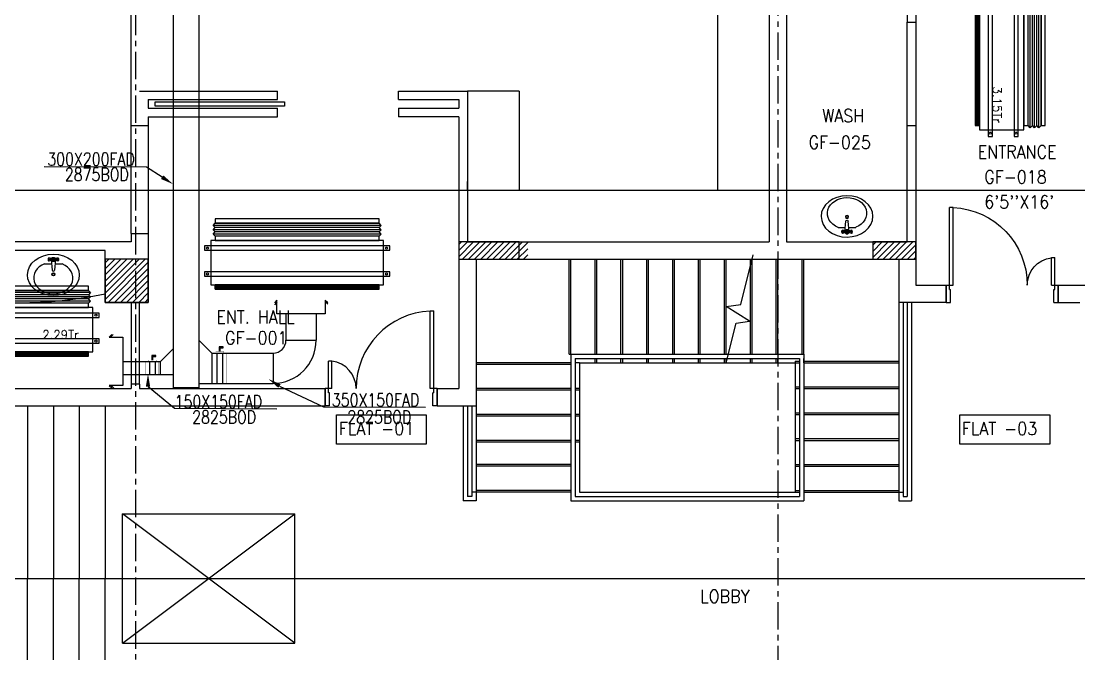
# Model space of a CAD drawing. Header units: millimetres. Extents: x -1288794 to 2153086, y -2701644 to -1428868.
# Drawn here: x 1385082 to 1397344, y -1492444 to -1485109 of the extents above; entities that cross this region are included whole.
import ezdxf

# ---------------------------------------------------------------- set-up
doc = ezdxf.new("R2010")
doc.units = ezdxf.units.MM
doc.header["$LTSCALE"] = 100
doc.linetypes.add('CENTER', pattern=[50.8, 31.75, -6.35, 6.35, -6.35])
doc.linetypes.add('DASHED2', pattern=[9.525, 6.35, -3.175])
for name, color, linetype in [('A-ANNO-TEXT', 8, 'Continuous'), ('A-DOOR', 4, 'Continuous'), ('A-FLOR-OVHD', 4, 'DASHED2'), ('A-FLOR-PFIX', 8, 'Continuous'), ('A-FLOR-SPCL', 8, 'Continuous'), ('A-FLOR-STRS', 8, 'Continuous'), ('A-GRID', 253, 'CENTER'), ('A-WALL-FULL', 8, 'Continuous'), ('AC- VD', 5, 'Continuous'), ('AC-FAD', 6, 'Continuous'), ('AC-FAD TEXT', 6, 'Continuous'), ('AC-HLTEXT', 100, 'Continuous'), ('AC-SAD TEXT', 3, 'Continuous'), ('FCU-AC', 160, 'Continuous'), ('L1-E014-C22-VAC (08-08-2010)$0$ETA-AC-DAMPER', 4, 'Continuous'), ('LINE', 1, 'Continuous'), ('S-COL- HACT.', 9, 'Continuous'), ('S-COL.', 8, 'Continuous')]:
    doc.layers.add(name, color=color, linetype=linetype)
doc.styles.add('ROMAND', font='romand')
doc.styles.add('ROMANS', font='romans.shx', dxfattribs={"width": 0.8})
doc.styles.add('SIMPLEX', font='simplex.shx', dxfattribs={"width": 0.8})
pattern_1 = [(45, (2502910.96, -1109556.65), (-35.355339, 35.355339), [])]

# ---------------------------------------------------------------- blocks, each defined once
blk = doc.blocks.new('D-130-R')
for p, q in [((1220, 200), (1220, 1100)), ((1220, 1100), (1260, 1100)), ((1260, 200), (1260, 1100)), ((80, 520), (40, 520)), ((40, 200), (40, 520)), ((80, 200), (80, 520)), ((0, 0), (0, 200)), ((80, 200), (0, 200)), ((40, 150), (40, 200)), ((50, 150), (40, 150)), ((50, 0), (50, 150)), ((1300, 200), (1220, 200)), ((1260, 150), (1250, 150)), ((1250, 0), (1250, 150)), ((1260, 150), (1260, 200)), ((1300, 0), (1300, 200)), ((50, 0), (0, 0)), ((1300, 0), (1250, 0))]:
    blk.add_line(p, q)
for centre, radius, start, end in [((1260, 200), 900, 92.5473, 180), ((40, 200), 320, 0, 82.8192)]:
    blk.add_arc(centre, radius, start, end)
blk = doc.blocks.new('LAV-2')
for p, q in [((-21, 393), (-55, 399)), ((-21, 369), (-55, 363)), ((-24, 385), (-49, 381)), ((-24, 377), (-49, 381)), ((-25, 381), (-13, 258)), ((-19, 381), (17, 381)), ((-1, 363), (-1, 399)), ((23, 381), (11, 257)), ((53, 399), (20, 393)), ((53, 363), (20, 369)), ((47, 381), (23, 385)), ((47, 381), (23, 376)), ((-102, 330), (-23, 330)), ((21, 329), (101, 329))]:
    blk.add_line(p, q)
for centre, radius in [((-1, 381), 24), ((-1, 381), 18), ((-1, 209), 18), ((-1, 209), 13.2)]:
    blk.add_circle(centre, radius)
blk.add_arc((-1, 257), 12, 179.8053, 359.8053)
for centre, major_axis, ratio in [((-1, 202), (-300, 1), 0.8), ((53, 381), (0.1, 18), 0.333333)]:
    blk.add_ellipse(centre, major_axis=major_axis, ratio=ratio)
at = {"extrusion": (0, 0, -1)}
blk.add_ellipse((-55, 381), major_axis=(0.1, 18), ratio=0.333333, dxfattribs=at)
blk.add_ellipse((-1, 166), major_axis=(-228, 1), ratio=0.8, start_param=5.174, end_param=10.533963)
for points, knots in [([(-55, 365), (-55, 366), (-55, 366), (-55, 366), (-55, 366), (-56, 367), (-56, 368), (-57, 370), (-57, 371), (-58, 374), (-58, 375), (-58, 379), (-58, 381), (-58, 386), (-58, 388), (-57, 392), (-57, 393), (-56, 394), (-56, 395), (-55, 396), (-55, 396), (-55, 396), (-55, 397), (-55, 397)], [3.378318, 3.378318, 3.378318, 3.378318, 3.519844, 3.519844, 3.66137, 3.66137, 3.925951, 3.925951, 4.190531, 4.190531, 4.455112, 4.455112, 4.86737, 4.86737, 5.279628, 5.279628, 5.565785, 5.565785, 5.785568, 5.785568, 5.957, 5.957, 6.04646, 6.04646, 6.04646, 6.04646]), ([(-55, 397), (-55, 397), (-54, 396), (-54, 396), (-54, 396), (-53, 395), (-53, 394), (-52, 392), (-52, 391), (-52, 388), (-51, 387), (-51, 383), (-51, 381), (-51, 376), (-52, 374), (-52, 370), (-53, 369), (-53, 368), (-54, 367), (-54, 366), (-54, 366), (-55, 366), (-55, 365), (-55, 365)], [0.236726, 0.236726, 0.236726, 0.236726, 0.378252, 0.378252, 0.519778, 0.519778, 0.784358, 0.784358, 1.048939, 1.048939, 1.313519, 1.313519, 1.725777, 1.725777, 2.138035, 2.138035, 2.424192, 2.424192, 2.643976, 2.643976, 2.815407, 2.815407, 2.904867, 2.904867, 2.904867, 2.904867]), ([(53, 396), (53, 396), (53, 396), (53, 396), (53, 395), (52, 394), (52, 394), (51, 392), (51, 390), (50, 388), (50, 386), (50, 383), (50, 380), (50, 376), (50, 373), (51, 370), (51, 369), (52, 367), (52, 367), (53, 366), (53, 365), (53, 365), (53, 365), (53, 365)], [0.236726, 0.236726, 0.236726, 0.236726, 0.378252, 0.378252, 0.519778, 0.519778, 0.784358, 0.784358, 1.048939, 1.048939, 1.313519, 1.313519, 1.725777, 1.725777, 2.138035, 2.138035, 2.424192, 2.424192, 2.643976, 2.643976, 2.815407, 2.815407, 2.904867, 2.904867, 2.904867, 2.904867]), ([(53, 365), (53, 365), (53, 365), (54, 366), (54, 366), (55, 367), (55, 368), (56, 370), (56, 371), (56, 373), (57, 375), (57, 379), (57, 381), (57, 386), (56, 388), (56, 391), (55, 392), (55, 394), (54, 395), (54, 396), (54, 396), (54, 396), (53, 396), (53, 396)], [3.378318, 3.378318, 3.378318, 3.378318, 3.519844, 3.519844, 3.66137, 3.66137, 3.925951, 3.925951, 4.190531, 4.190531, 4.455112, 4.455112, 4.86737, 4.86737, 5.279628, 5.279628, 5.565785, 5.565785, 5.785568, 5.785568, 5.957, 5.957, 6.04646, 6.04646, 6.04646, 6.04646])]:
    blk.add_open_spline(points, degree=3, knots=knots)
blk = doc.blocks.new('fcu 3.5 tr')
at = {"layer": 'FCU-AC'}
h = blk.add_hatch(dxfattribs=at)
h.set_pattern_fill('NET', color=3)
h.paths.add_polyline_path([(100970, -1580238), (99070, -1580238), (99070, -1580288), (100970, -1580288)])
at = {"layer": 'FCU-AC', "color": 1}
for p, q in [((100970, -1579475), (99070, -1579475)), ((99070, -1579475), (99070, -1579525)), ((100970, -1579525), (100970, -1579475)), ((99070, -1579525), (100970, -1579525)), ((100970, -1579675), (99070, -1579675)), ((99070, -1579675), (99070, -1579725)), ((99070, -1579725), (100970, -1579725)), ((100970, -1579725), (100970, -1579675))]:
    blk.add_line(p, q, dxfattribs=at)
at = {"layer": 'FCU-AC'}
for p, q in [((99045, -1579550), (99070, -1579525)), ((100995, -1579550), (99045, -1579550)), ((99045, -1579550), (99070, -1579575)), ((99045, -1579600), (99070, -1579575)), ((100995, -1579600), (99045, -1579600)), ((99045, -1579600), (99070, -1579625)), ((99045, -1579650), (99070, -1579625)), ((100970, -1579525), (99070, -1579525)), ((100970, -1579575), (99070, -1579575)), ((100970, -1579575), (99070, -1579575)), ((100970, -1579625), (99070, -1579625)), ((100970, -1579625), (99070, -1579625)), ((100995, -1579550), (100970, -1579525)), ((100995, -1579550), (100970, -1579575)), ((100995, -1579600), (100970, -1579575)), ((100995, -1579600), (100970, -1579625)), ((100995, -1579650), (100970, -1579625)), ((100995, -1579650), (99045, -1579650)), ((99045, -1579650), (99070, -1579675)), ((100995, -1579650), (100970, -1579675))]:
    blk.add_line(p, q, dxfattribs=at)
blk.add_lwpolyline([(99020, -1580238), (101020, -1580238), (101020, -1579725), (99020, -1579725)], close=True, dxfattribs=at)
at = {"layer": 'FCU-AC', "color": 6}
for points in [[(98945, -1579838), (101095, -1579838), (101095, -1579788), (98945, -1579788)], [(98945, -1580138), (101095, -1580138), (101095, -1580088), (98945, -1580088)]]:
    blk.add_lwpolyline(points, close=True, dxfattribs=at)
at = {"layer": 'FCU-AC', "color": 3}
blk.add_lwpolyline([(99070, -1580288), (100970, -1580288), (100970, -1580238), (99070, -1580238)], close=True, dxfattribs=at)
at = {"layer": 'FCU-AC', "color": 6}
for centre in [(98982, -1579813), (101057, -1579813), (98982, -1580113), (101057, -1580113)]:
    blk.add_circle(centre, 12.5, dxfattribs=at)
blk = doc.blocks.new('*U563')
at = {"layer": 'L1-E014-C22-VAC (08-08-2010)$0$ETA-AC-DAMPER', "color": 5}
for p, q in [((-33, 0), (-33, 150)), ((33, 0), (33, 150))]:
    blk.add_line(p, q, dxfattribs=at)
for points, const_width in [([(-91, 150), (91, 150)], 1.82), ([(0, 0), (0, 164)], 1.5), ([(-91, 0), (91, 0)], 1.82), ([(-48, 0), (-48, -20), (48, -20), (48, 0)], 1.5)]:
    blk.add_lwpolyline(points, dxfattribs=dict(at, const_width=const_width))
at = {"layer": 'L1-E014-C22-VAC (08-08-2010)$0$ETA-AC-DAMPER', "color": 5, "const_width": 1.82}
blk.add_lwpolyline([(75, 150), (75, 0), (-75, 0), (-75, 150)], close=True, dxfattribs=at)
at = {"layer": 'L1-E014-C22-VAC (08-08-2010)$0$ETA-AC-DAMPER', "color": 5}
blk.add_lwpolyline([(6, -20), (6, -62), (40, -62), (40, -72), (-6, -72), (-6, -20)], dxfattribs=at)
blk = doc.blocks.new('*U566')
at = {"layer": 'L1-E014-C22-VAC (08-08-2010)$0$ETA-AC-DAMPER', "color": 5}
for p, q in [((-33, 0), (-33, 350)), ((33, 0), (33, 350))]:
    blk.add_line(p, q, dxfattribs=at)
for points, const_width in [([(-91, 350), (91, 350)], 1.82), ([(0, 0), (0, 364)], 1.5), ([(-91, 0), (91, 0)], 1.82), ([(-48, 0), (-48, -20), (48, -20), (48, 0)], 1.5)]:
    blk.add_lwpolyline(points, dxfattribs=dict(at, const_width=const_width))
at = {"layer": 'L1-E014-C22-VAC (08-08-2010)$0$ETA-AC-DAMPER', "color": 5, "const_width": 1.82}
blk.add_lwpolyline([(75, 350), (75, 0), (-75, 0), (-75, 350)], close=True, dxfattribs=at)
at = {"layer": 'L1-E014-C22-VAC (08-08-2010)$0$ETA-AC-DAMPER', "color": 5}
blk.add_lwpolyline([(6, -20), (6, -62), (40, -62), (40, -72), (-6, -72), (-6, -20)], dxfattribs=at)
blk = doc.blocks.new('A$C14952670')
at = {"layer": 'AC-FAD', "linetype": 'ByBlock'}
for p, q in [((29, 136), (0, 105)), ((30, 159), (1, 128)), ((30, 0), (30, 159)), ((589, 159), (589, 0)), ((589, 159), (619, 129)), ((589, 144), (619, 114)), ((589, 0), (30, 0))]:
    blk.add_line(p, q, dxfattribs=at)
blk = doc.blocks.new('fcu 2.5 tr')
h = blk.add_hatch()
h.set_pattern_fill('NET', color=3)
h.paths.add_polyline_path([(83172, -1587743), (81672, -1587743), (81672, -1587793), (83172, -1587793)])
at = {"layer": 'FCU-AC', "color": 1}
for p, q in [((83172, -1586980), (81672, -1586980)), ((81672, -1586980), (81672, -1587030)), ((83172, -1587030), (83172, -1586980)), ((81672, -1587030), (83172, -1587030)), ((83172, -1587180), (81672, -1587180)), ((81672, -1587180), (81672, -1587230)), ((81672, -1587230), (83172, -1587230)), ((83172, -1587230), (83172, -1587180))]:
    blk.add_line(p, q, dxfattribs=at)
at = {"layer": 'FCU-AC'}
for p, q in [((81672, -1587030), (81647, -1587055)), ((83197, -1587055), (81647, -1587055)), ((81672, -1587080), (81647, -1587055)), ((81672, -1587080), (81647, -1587105)), ((83197, -1587105), (81647, -1587105)), ((81672, -1587130), (81647, -1587105)), ((83172, -1587030), (81672, -1587030)), ((83172, -1587080), (81672, -1587080)), ((83172, -1587080), (81672, -1587080)), ((83197, -1587055), (83172, -1587030)), ((83197, -1587055), (83172, -1587080)), ((83197, -1587105), (83172, -1587080)), ((83197, -1587105), (83172, -1587130)), ((81672, -1587130), (81647, -1587155)), ((83197, -1587155), (81647, -1587155)), ((81672, -1587180), (81647, -1587155)), ((83172, -1587130), (81672, -1587130)), ((83172, -1587130), (81672, -1587130)), ((83197, -1587155), (83172, -1587130)), ((83197, -1587155), (83172, -1587180))]:
    blk.add_line(p, q, dxfattribs=at)
blk.add_lwpolyline([(81622, -1587743), (83222, -1587743), (83222, -1587230), (81622, -1587230)], close=True, dxfattribs=at)
at = {"layer": 'FCU-AC', "color": 6}
for points in [[(81547, -1587343), (83297, -1587343), (83297, -1587293), (81547, -1587293)], [(81547, -1587643), (83297, -1587643), (83297, -1587593), (81547, -1587593)]]:
    blk.add_lwpolyline(points, close=True, dxfattribs=at)
at = {"layer": 'FCU-AC', "color": 3}
blk.add_lwpolyline([(81672, -1587793), (83172, -1587793), (83172, -1587743), (81672, -1587743)], close=True, dxfattribs=at)
at = {"layer": 'FCU-AC', "color": 6}
for centre in [(81584, -1587318), (83259, -1587318), (81584, -1587618), (83259, -1587618)]:
    blk.add_circle(centre, 12.5, dxfattribs=at)

msp = doc.modelspace()

# ---------------------------------------------------------------- hatches: boundary and pattern name
at = {"layer": 'S-COL- HACT.', "linetype": 'Continuous', "ltscale": 3}
h = msp.add_hatch(dxfattribs=at)
h.set_pattern_fill('ANSI31', color=256, scale=400, style=0)
h.set_pattern_definition(pattern_1)
h.paths.add_polyline_path([(1390155.8, -1487868.6), (1390955.8, -1487868.6), (1390955.8, -1487668.6), (1390155.8, -1487668.6)])
h = msp.add_hatch(dxfattribs=at)
h.set_pattern_fill('ANSI31', color=256, scale=400, style=0)
h.set_pattern_definition(pattern_1)
h.paths.add_polyline_path([(1394955.8, -1487868.6), (1395455.8, -1487868.6), (1395455.8, -1487668.6), (1394955.8, -1487668.6)])
h = msp.add_hatch(dxfattribs=at)
h.set_pattern_fill('ANSI31', color=256, scale=400, style=0)
h.set_pattern_definition(pattern_1)
h.paths.add_polyline_path([(1386055.8, -1488368.6), (1386555.8, -1488368.6), (1386555.8, -1487868.6), (1386055.8, -1487868.6)])
h = msp.add_hatch(dxfattribs=at)
h.set_pattern_fill('ANSI31', color=256, scale=400, style=0)
h.set_pattern_definition(pattern_1)
h.paths.add_polyline_path([(1386055.8, -1488368.6), (1386555.8, -1488368.6), (1386555.8, -1487868.6), (1386055.8, -1487868.6)])

# ---------------------------------------------------------------- linework, layer by layer
msp.add_line((1386355.8, -1486318.6), (1386355.8, -1480850))
at = {"layer": 'A-ANNO-TEXT', "color": 5}
for points in [[(1388736.8, -1489671.5), (1389779.1, -1489671.5), (1389779.1, -1490013.9), (1388736.8, -1490013.9)], [(1395964.9, -1489671.5), (1397007.2, -1489671.5), (1397007.2, -1490013.9), (1395964.9, -1490013.9)]]:
    msp.add_lwpolyline(points, close=True, dxfattribs=at)
at = {"layer": 'A-DOOR', "ltscale": 3}
msp.add_lwpolyline([(1386635.7, -1486093.6), (1386635.7, -1486043.6), (1388135.7, -1486043.6), (1388135.7, -1486093.6), (1386635.7, -1486093.6)], dxfattribs=at)
at = {"layer": 'A-FLOR-OVHD', "linetype": 'Continuous', "ltscale": 3}
for p, q in [((1395355.8, -1486318.6), (1395355.8, -1485118.6)), ((1395355.8, -1486318.6), (1395355.8, -1485118.6)), ((1395455.8, -1485118.6), (1395455.8, -1486318.6)), ((1395455.8, -1485118.6), (1395455.8, -1486318.6)), ((1386355.8, -1487568.6), (1386355.8, -1486318.6)), ((1386555.8, -1486318.6), (1386555.8, -1487568.6)), ((1386355.8, -1488368.6), (1386355.8, -1489318.6)), ((1386455.8, -1489318.6), (1386455.8, -1488368.6))]:
    msp.add_line(p, q, dxfattribs=at)
at = {"layer": 'A-FLOR-OVHD', "linetype": 'Continuous'}
for p, q in [((1391455.8, -1488968.6), (1391455.8, -1487868.6)), ((1391755.8, -1488968.6), (1391755.8, -1487868.6)), ((1392055.8, -1488968.6), (1392055.8, -1487868.6)), ((1392355.8, -1488968.6), (1392355.8, -1487868.6)), ((1392655.8, -1488968.6), (1392655.8, -1487868.6)), ((1392955.8, -1488968.6), (1392955.8, -1487868.6)), ((1393255.8, -1488968.6), (1393255.8, -1487868.6)), ((1393555.8, -1488968.6), (1393555.8, -1487868.6)), ((1394155.8, -1488968.6), (1394155.8, -1487868.6)), ((1391455.8, -1489068.6), (1390355.8, -1489068.6)), ((1394155.8, -1489068.6), (1395255.8, -1489068.6)), ((1391455.8, -1489368.6), (1390355.8, -1489368.6)), ((1394155.8, -1489368.6), (1395255.8, -1489368.6)), ((1391455.8, -1489668.6), (1390355.8, -1489668.6)), ((1394155.8, -1489668.6), (1395255.8, -1489668.6)), ((1391455.8, -1489968.6), (1390355.8, -1489968.6)), ((1394155.8, -1489968.6), (1395255.8, -1489968.6)), ((1391455.8, -1490268.6), (1390355.8, -1490268.6)), ((1394155.8, -1490268.6), (1395255.8, -1490268.6)), ((1390355.8, -1490568.6), (1390305.8, -1490568.6)), ((1391455.8, -1490568.6), (1390355.8, -1490568.6)), ((1394155.8, -1490568.6), (1395255.8, -1490568.6)), ((1395255.8, -1490568.6), (1395305.8, -1490568.6))]:
    msp.add_line(p, q, dxfattribs=at)
at = {"layer": 'A-FLOR-SPCL', "ltscale": 3}
for p, q in [((1393155.8, -1483918.6), (1393155.8, -1487068.6)), ((1390855.8, -1485918.6), (1390255.8, -1485918.6)), ((1390855.8, -1485918.6), (1390855.8, -1487068.6)), ((1390855.8, -1487068.6), (1393155.8, -1487068.6)), ((1393955.8, -1487068.6), (1395355.8, -1487068.6)), ((1385155.8, -1489568.6), (1385155.8, -1491568.6)), ((1385455.8, -1489568.6), (1385455.8, -1491568.6)), ((1385755.8, -1489568.6), (1385755.8, -1491568.6)), ((1386055.8, -1489568.6), (1386055.8, -1491568.6)), ((1385155.8, -1493568.6), (1385155.8, -1491568.6)), ((1385455.8, -1493568.6), (1385455.8, -1491568.6)), ((1385755.8, -1493568.6), (1385755.8, -1491568.6)), ((1386055.8, -1493568.6), (1386055.8, -1491568.6))]:
    msp.add_line(p, q, dxfattribs=at)
msp.add_arc((1385055.8, -1483551.9), 4821.5, 258.02979, 281.97021, dxfattribs=at)
at = {"layer": 'A-FLOR-STRS', "ltscale": 3}
for p, q in [((1391435.8, -1488968.6), (1391435.8, -1487868.6)), ((1391735.8, -1488968.6), (1391735.8, -1487868.6)), ((1392035.8, -1488968.6), (1392035.8, -1487868.6)), ((1392335.8, -1488968.6), (1392335.8, -1487868.6)), ((1392635.8, -1488968.6), (1392635.8, -1487868.6)), ((1392935.8, -1488968.6), (1392935.8, -1487868.6)), ((1393235.8, -1488968.6), (1393235.8, -1487868.6)), ((1393424.3, -1488394.4), (1393568.3, -1487818.6)), ((1393535.8, -1488968.6), (1393535.8, -1487868.6)), ((1393835.8, -1488968.6), (1393835.8, -1487868.6)), ((1393855.8, -1488968.6), (1393855.8, -1487868.6)), ((1394135.8, -1488968.6), (1394135.8, -1487868.6)), ((1393255.8, -1488418.6), (1393424.3, -1488394.4)), ((1395255.8, -1488368.6), (1395255.8, -1489368.6)), ((1395305.8, -1488368.6), (1395305.8, -1489356.1)), ((1395355.8, -1488368.6), (1395355.8, -1490618.6)), ((1395405.8, -1488368.6), (1395405.8, -1490668.6)), ((1393527, -1488588.1), (1393255.8, -1488418.6)), ((1393255.8, -1489068.6), (1393370.9, -1488608.3)), ((1393370.9, -1488608.3), (1393527, -1488588.1)), ((1391435.8, -1488968.6), (1394155.8, -1488968.6)), ((1391455.8, -1488968.6), (1391455.8, -1490668.6)), ((1391505.8, -1489018.6), (1391505.8, -1490618.6)), ((1391505.8, -1489018.6), (1394105.8, -1489018.6)), ((1391735.8, -1489068.6), (1391735.8, -1489018.6)), ((1391755.8, -1489068.6), (1391755.8, -1489018.6)), ((1392035.8, -1489068.6), (1392035.8, -1489018.6)), ((1392055.8, -1489068.6), (1392055.8, -1489018.6)), ((1392335.8, -1489068.6), (1392335.8, -1489018.6)), ((1392355.8, -1489068.6), (1392355.8, -1489018.6)), ((1392635.8, -1489068.6), (1392635.8, -1489018.6)), ((1392655.8, -1489068.6), (1392655.8, -1489018.6)), ((1392935.8, -1489068.6), (1392935.8, -1489018.6)), ((1392955.8, -1489068.6), (1392955.8, -1489018.6)), ((1393235.8, -1489068.6), (1393235.8, -1489018.6)), ((1393255.8, -1489068.6), (1393255.8, -1489018.6)), ((1393535.8, -1489068.6), (1393535.8, -1489018.6)), ((1393555.8, -1489068.6), (1393555.8, -1489018.6)), ((1393835.8, -1489068.6), (1393835.8, -1489018.6)), ((1393855.8, -1489068.6), (1393855.8, -1489018.6)), ((1394105.8, -1489018.6), (1394105.8, -1490618.6)), ((1394155.8, -1488968.6), (1394155.8, -1490668.6)), ((1394155.8, -1489068.6), (1394155.8, -1489018.6)), ((1391455.8, -1489088.6), (1390355.8, -1489088.6)), ((1391555.8, -1489068.6), (1391505.8, -1489068.6)), ((1391555.8, -1489068.6), (1394055.8, -1489068.6)), ((1391555.8, -1489068.6), (1391555.8, -1490268.6)), ((1394055.8, -1489048.6), (1394055.8, -1489668.6)), ((1394055.8, -1489048.6), (1394105.8, -1489048.6)), ((1394055.8, -1489048.6), (1394105.8, -1489048.6)), ((1394055.8, -1489068.6), (1394105.8, -1489068.6)), ((1394055.8, -1489068.6), (1394105.8, -1489068.6)), ((1394155.8, -1489048.6), (1395255.8, -1489048.6)), ((1391455.8, -1489388.6), (1390355.8, -1489388.6)), ((1391555.8, -1489368.6), (1391505.8, -1489368.6)), ((1391555.8, -1489388.6), (1391505.8, -1489388.6)), ((1394055.8, -1489348.6), (1394105.8, -1489348.6)), ((1394055.8, -1489368.6), (1394105.8, -1489368.6)), ((1394155.8, -1489348.6), (1395255.8, -1489348.6)), ((1395255.8, -1489368.6), (1395255.8, -1490668.6)), ((1395305.8, -1489356.1), (1395305.8, -1490618.6)), ((1390205.8, -1489568.6), (1390205.8, -1490668.6)), ((1390255.8, -1489568.6), (1390255.8, -1490618.6)), ((1390305.8, -1489568.6), (1390305.8, -1490618.6)), ((1390355.8, -1489568.6), (1390355.8, -1490668.6)), ((1391455.8, -1489688.6), (1390355.8, -1489688.6)), ((1391555.8, -1489668.6), (1391505.8, -1489668.6)), ((1391555.8, -1489688.6), (1391505.8, -1489688.6)), ((1394055.8, -1489648.6), (1394105.8, -1489648.6)), ((1394055.8, -1489668.6), (1394055.8, -1490568.6)), ((1394055.8, -1489668.6), (1394105.8, -1489668.6)), ((1394155.8, -1489648.6), (1395255.8, -1489648.6)), ((1391455.8, -1489988.6), (1390355.8, -1489988.6)), ((1391555.8, -1489968.6), (1391505.8, -1489968.6)), ((1391555.8, -1489988.6), (1391505.8, -1489988.6)), ((1394055.8, -1489948.6), (1394105.8, -1489948.6)), ((1394055.8, -1489968.6), (1394105.8, -1489968.6)), ((1394155.8, -1489948.6), (1395255.8, -1489948.6)), ((1391455.8, -1490248.6), (1390355.8, -1490248.6)), ((1394055.8, -1490248.6), (1394105.8, -1490248.6)), ((1394155.8, -1490248.6), (1395255.8, -1490248.6)), ((1391555.8, -1490268.6), (1391555.8, -1490568.6)), ((1394055.8, -1490268.6), (1394105.8, -1490268.6)), ((1390305.8, -1490618.6), (1390255.8, -1490618.6)), ((1391455.8, -1490548.6), (1390355.8, -1490548.6)), ((1391505.8, -1490618.6), (1394105.8, -1490618.6)), ((1391555.8, -1490568.6), (1394055.8, -1490568.6)), ((1394055.8, -1490548.6), (1394105.8, -1490548.6)), ((1394055.8, -1490568.6), (1394105.8, -1490568.6)), ((1394155.8, -1490548.6), (1395255.8, -1490548.6)), ((1395305.8, -1490618.6), (1395355.8, -1490618.6)), ((1390355.8, -1490668.6), (1390205.8, -1490668.6)), ((1391455.8, -1490668.6), (1394155.8, -1490668.6)), ((1395255.8, -1490668.6), (1395405.8, -1490668.6))]:
    msp.add_line(p, q, dxfattribs=at)
at = {"layer": 'A-GRID', "ltscale": 0.1}
for p, q in [((1386405.8, -1465142.6), (1386405.8, -1513277)), ((1393855.8, -1466442.6), (1393855.8, -1514577))]:
    msp.add_line(p, q, dxfattribs=at)
at = {"layer": 'A-WALL-FULL', "ltscale": 3}
for p, q in [((1395455.8, -1483218.6), (1395455.8, -1485118.6)), ((1393755.8, -1483918.6), (1393755.8, -1487068.6)), ((1393755.8, -1483918.6), (1393755.8, -1487668.6)), ((1393955.8, -1484186.6), (1393955.8, -1487668.6)), ((1395355.8, -1484186.6), (1395355.8, -1485118.6)), ((1395355.8, -1485118.6), (1395455.8, -1485118.6)), ((1386455.8, -1485918.6), (1388055.8, -1485918.6)), ((1388055.8, -1486018.6), (1388055.8, -1485918.6)), ((1389455.8, -1486018.6), (1389455.8, -1485918.6)), ((1389455.8, -1485918.6), (1390255.8, -1485918.6)), ((1390255.8, -1485918.6), (1390255.8, -1487668.6)), ((1386555.8, -1486018.6), (1388055.8, -1486018.6)), ((1386555.8, -1486018.6), (1386555.8, -1486118.6)), ((1389455.8, -1486018.6), (1390155.8, -1486018.6)), ((1390155.8, -1486018.6), (1390155.8, -1486118.6)), ((1386555.8, -1486118.6), (1388055.8, -1486118.6)), ((1388055.8, -1486218.6), (1388055.8, -1486118.6)), ((1389455.8, -1486118.6), (1390155.8, -1486118.6)), ((1389455.8, -1486118.6), (1389455.8, -1486218.6)), ((1386355.8, -1486318.6), (1386555.8, -1486318.6)), ((1386555.8, -1486218.6), (1386555.8, -1486318.6)), ((1386555.8, -1486218.6), (1388055.8, -1486218.6)), ((1390155.8, -1486218.6), (1389455.8, -1486218.6)), ((1390155.8, -1486218.6), (1390155.8, -1489368.6)), ((1395355.8, -1486318.6), (1395455.8, -1486318.6)), ((1395355.8, -1487668.6), (1395355.8, -1486318.6)), ((1395455.8, -1486318.6), (1395455.8, -1488168.6)), ((1390255.8, -1487068.6), (1390255.8, -1486968.6)), ((1386355.8, -1487668.6), (1381055.8, -1487668.6)), ((1386355.8, -1487568.6), (1386555.8, -1487568.6)), ((1386355.8, -1487568.6), (1386355.8, -1487668.6)), ((1386555.8, -1487568.6), (1386555.8, -1488368.6)), ((1390255.8, -1487668.6), (1393755.8, -1487668.6)), ((1393955.8, -1487668.6), (1395355.8, -1487668.6)), ((1386055.8, -1487768.6), (1384055.8, -1487768.6)), ((1386055.8, -1488368.6), (1386055.8, -1487768.6)), ((1390355.8, -1487868.6), (1395255.8, -1487868.6)), ((1390355.8, -1487868.6), (1390355.8, -1489568.6)), ((1395255.8, -1487868.6), (1395255.8, -1488368.6)), ((1395455.8, -1488168.6), (1395805.8, -1488168.6)), ((1395805.8, -1488168.6), (1395805.8, -1488368.6)), ((1397105.8, -1488168.6), (1397455.8, -1488168.6)), ((1397105.8, -1488168.6), (1397105.8, -1488368.6)), ((1386555.8, -1488368.6), (1386055.8, -1488368.6)), ((1395805.8, -1488368.6), (1395255.8, -1488368.6)), ((1397105.8, -1488368.6), (1397355.8, -1488368.6)), ((1384055.8, -1489368.6), (1386355.8, -1489368.6)), ((1386355.8, -1489318.6), (1386355.8, -1489368.6)), ((1386455.8, -1489318.6), (1386355.8, -1489318.6)), ((1386455.8, -1489318.6), (1386455.8, -1489368.6)), ((1386455.8, -1489368.6), (1388605.8, -1489368.6)), ((1388605.8, -1489368.6), (1388605.8, -1489568.6)), ((1389905.8, -1489368.6), (1389905.8, -1489568.6)), ((1389905.8, -1489368.6), (1390155.8, -1489368.6)), ((1390005.8, -1489368.6), (1390155.8, -1489368.6)), ((1382355.8, -1489568.6), (1388605.8, -1489568.6)), ((1389905.8, -1489568.6), (1390355.8, -1489568.6)), ((1390005.8, -1489568.6), (1390355.8, -1489568.6)), ((1379939.6, -1491568.6), (1406355.8, -1491568.6))]:
    msp.add_line(p, q, dxfattribs=at)
at = {"layer": 'AC-FAD'}
for p, q in [((1386843.5, -1484467.5), (1386843.5, -1489358)), ((1387143.5, -1484617.5), (1387143.5, -1489358)), ((1388152.1, -1488501.2), (1388152.1, -1488808)), ((1388502.1, -1488501.2), (1388502.1, -1488808)), ((1387143.5, -1488808), (1387293.5, -1488958)), ((1388152.1, -1488808), (1388502.1, -1488808)), ((1386843.5, -1488908), (1386693.5, -1489058)), ((1387293.5, -1488958), (1388002.1, -1488958)), ((1387293.5, -1488958), (1387293.5, -1489308)), ((1388002.1, -1488958), (1388002.1, -1489308, 0)), ((1386693.5, -1489058), (1386261, -1489058)), ((1386693.5, -1489058), (1386693.5, -1489208)), ((1386843.5, -1489208), (1386261, -1489208)), ((1387143.5, -1489358), (1386843.5, -1489358)), ((1387143.5, -1489308), (1388002.1, -1489308))]:
    msp.add_line(p, q, dxfattribs=at)
for radius in [150, 500]:
    msp.add_arc((1388002.1, -1488808, 0), radius, 270, 0, dxfattribs=at)
at = {"layer": 'AC-FAD TEXT'}
msp.add_line((1384656.5, -1487068.6), (1401619, -1487068.6), dxfattribs=at)
for points in [[(1386716.6, -1486917.6), (1386534.6, -1486801.8), (1385349.5, -1486796.4)], [(1386552.9, -1489345.5), (1386861.7, -1489596.3), (1388046.7, -1489601.7)], [(1388076.4, -1489338.5), (1388585.8, -1489580.2), (1389770.9, -1489585.5)]]:
    msp.add_lwpolyline(points, dxfattribs=at)
for points in [[(1386730.1, -1486896.5), (1386843.2, -1486998.1), (1386703.2, -1486938.7)], [(1386527.9, -1489345.6), (1386552.3, -1489195.5), (1386577.9, -1489345.4)], [(1388063, -1489359.6), (1387949.9, -1489258), (1388089.8, -1489317.4)]]:
    msp.add_solid(points, dxfattribs=at)
at = {"layer": 'LINE', "linetype": 'CENTER', "ltscale": 0.8}
for p, q in [((1386255.8, -1492318.6), (1388255.8, -1490818.6)), ((1388255.8, -1492318.6), (1386255.8, -1490818.6)), ((1386255.8, -1490818.6), (1388255.8, -1490818.6)), ((1386255.8, -1492318.6), (1386255.8, -1490818.6)), ((1388255.8, -1492318.6), (1388255.8, -1490818.6)), ((1386255.8, -1492318.6), (1388255.8, -1492318.6))]:
    msp.add_line(p, q, dxfattribs=at)
at = {"layer": 'S-COL.', "linetype": 'Continuous', "ltscale": 3}
for points in [[(1390155.8, -1487868.6), (1390855.8, -1487868.6), (1390855.8, -1487668.6), (1390155.8, -1487668.6)], [(1390155.8, -1487868.6), (1390855.8, -1487868.6), (1390855.8, -1487668.6), (1390155.8, -1487668.6)], [(1390155.8, -1487868.6), (1390855.8, -1487868.6), (1390855.8, -1487668.6), (1390155.8, -1487668.6)], [(1394955.8, -1487868.6), (1395455.8, -1487868.6), (1395455.8, -1487668.6), (1394955.8, -1487668.6)], [(1394955.8, -1487868.6), (1395455.8, -1487868.6), (1395455.8, -1487668.6), (1394955.8, -1487668.6)], [(1386055.8, -1488368.6), (1386555.8, -1488368.6), (1386555.8, -1487868.6), (1386055.8, -1487868.6)]]:
    msp.add_lwpolyline(points, close=True, dxfattribs=at)

# ---------------------------------------------------------------- block references
at = {"layer": 'A-DOOR', "ltscale": 3, "xscale": -1}
msp.add_blockref('D-130-R', (1397105.8, -1488368.6), dxfattribs=at)
at = {"layer": 'A-DOOR', "ltscale": 3}
msp.add_blockref('D-130-R', (1388605.8, -1489568.6), dxfattribs=at)
at = {"layer": 'A-FLOR-PFIX', "ltscale": 3, "xscale": -1, "rotation": 180}
msp.add_blockref('LAV-2', (1394657.8, -1487170), dxfattribs=at)
at = {"layer": 'A-FLOR-PFIX', "ltscale": 3}
msp.add_blockref('LAV-2', (1385456.2, -1488252.4), dxfattribs=at)
at = {"layer": 'AC- VD', "xscale": -1, "rotation": 180}
for name, p in [('*U566', (1387384.2, -1488958)), ('*U563', (1386602.7, -1489058))]:
    msp.add_blockref(name, p, dxfattribs=at)
at = {"layer": 'AC-FAD'}
msp.add_blockref('A$C14952670', (1388017.6, -1488501.2), dxfattribs=at)
at = {"layer": 'AC-FAD', "rotation": 90}
msp.add_blockref('A$C14952670', (1386261, -1489361.6), dxfattribs=at)
at = {"layer": 'FCU-AC', "color": 3, "rotation": 270}
msp.add_blockref('fcu 3.5 tr', (2976430.8, -1385349.4), dxfattribs=at)
at = {"layer": 'FCU-AC', "color": 3}
for name, p in [('fcu 3.5 tr', (1288261.2, 92073.5)), ('fcu 2.5 tr', (1302689.7, 98800.4))]:
    msp.add_blockref(name, p, dxfattribs=at)

# ---------------------------------------------------------------- texts
at = {"layer": 'A-ANNO-TEXT', "style": 'ROMANS', "width": 0.9}
for s, p in [('WASH', (1394369.3, -1486279.7)), ('GF-025', (1394210.5, -1486588.1)), ('ENTRANCE', (1396172.5, -1486699.1)), ('GF-018', (1396248.2, -1486988.9)), ("6'5''X16'", (1396248.2, -1487278.9)), ('ENT. HALL', (1387345, -1488612)), ('GF-001', (1387446.5, -1488854.8)), ('LOBBY', (1392954, -1491851.8))]:
    msp.add_text(s, height=150, dxfattribs=at).set_placement(p)
at = {"layer": 'A-ANNO-TEXT', "color": 5, "style": 'ROMANS', "width": 0.9}
for s, p in [('FLAT -01', (1388765.5, -1489905.9)), ('FLAT -03', (1395987.7, -1489905.9))]:
    msp.add_text(s, height=150, dxfattribs=at).set_placement(p)
at = {"layer": 'AC-FAD TEXT', "style": 'SIMPLEX', "width": 0.8}
for s, p in [('300X200FAD', (1385385.7, -1486783.5)), ('2875BOD', (1385589.1, -1486960.9)), ('150X150FAD', (1386861.7, -1489596.3)), ('350X150FAD', (1388684.2, -1489575.2)), ('2825BOD', (1387065.1, -1489773.7)), ('2825BOD', (1388864.6, -1489773.9))]:
    msp.add_text(s, height=150, dxfattribs=at).set_placement(p)
at = {"layer": 'AC-HLTEXT', "style": 'ROMAND'}
msp.add_text('3.15Tr', height=100, rotation=270, dxfattribs=at).set_placement((1396348.2, -1485865.9))
msp.add_text('2.29Tr', height=100, dxfattribs=at).set_placement((1385326.7, -1488792.7))
at = {"layer": 'AC-SAD TEXT', "style": 'ROMAND'}
msp.add_text('3.15Tr', height=100, rotation=270, dxfattribs=at).set_placement((1396348.2, -1485865.9))
msp.add_text('2.29Tr', height=100, dxfattribs=at).set_placement((1385326.7, -1488792.7))

doc.saveas('drawing.dxf')
